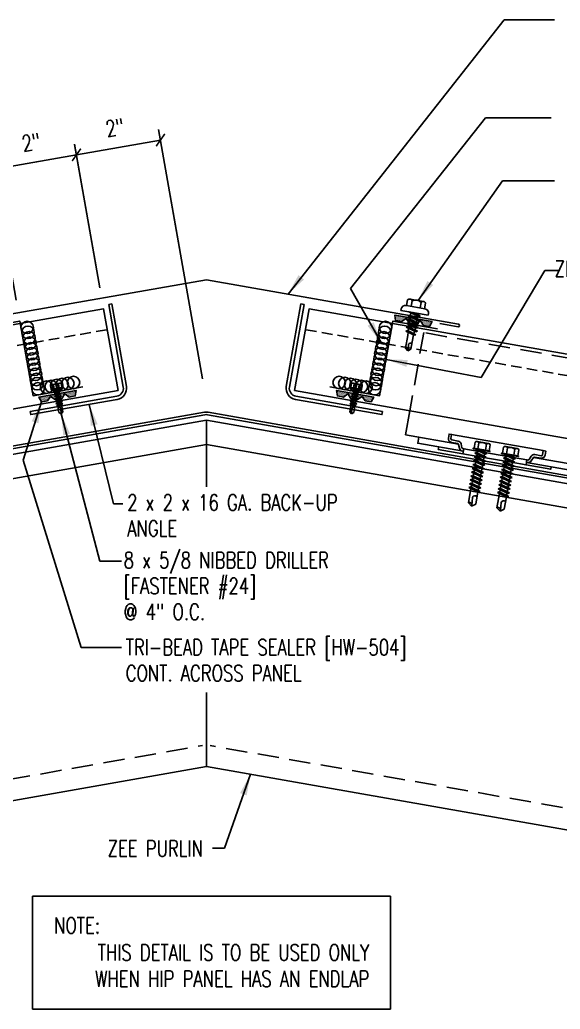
# Model space of a CAD drawing. Header units: inches. Extents: x 0 to 188, y 9 to 98.
# Drawn here: x 18.65 to 31.31, y 8.84 to 32.04 of the extents above; entities that cross this region are included whole.
import ezdxf
from ezdxf.enums import TextEntityAlignment as Align

# ---------------------------------------------------------------- set-up
doc = ezdxf.new("R2010")
doc.units = ezdxf.units.IN
doc.header["$MEASUREMENT"] = 0
doc.linetypes.add('HIDDEN', pattern=[0.375, 0.25, -0.125])
doc.linetypes.add('HIDDEN2', pattern=[0.1875, 0.125, -0.0625])
for name, color, linetype in [('clip', 5, 'Continuous'), ('CLO', 3, 'Continuous'), ('DIM', 2, 'Continuous'), ('FASTENER', 9, 'Continuous'), ('PANEL', 11, 'Continuous'), ('PURLIN', 1, 'Continuous'), ('SEALANT', 8, 'Continuous'), ('STLA', 12, 'Continuous'), ('TAPE', 8, 'Continuous'), ('TEXT', 2, 'Continuous'), ('TRIM', 6, 'Continuous')]:
    doc.layers.add(name, color=color, linetype=linetype)
doc.styles.add('TEXT', font='SIMPLEX', dxfattribs={"width": 0.75, "height": 6})
doc.styles.add('TEXT1', font='ROMANS.shx', dxfattribs={"width": 0.75, "height": 0.375})
doc.dimstyles.new('DETAIL', dxfattribs={"dimscale": 4, "dimtxt": 0.375, "dimasz": 0.0625, "dimexe": 0.0625, "dimexo": 0.125, "dimgap": 0.0625, "dimtad": 1, "dimdec": 4, "dimzin": 3, "dimdsep": 46, "dimlunit": 4, "dimtxsty": 'TEXT1', "dimblk": 'ARCHTICK', "dimcen": 0.0625, "dimclrd": 7, "dimclre": 7, "dimclrt": 2, "dimadec": 0, "dimazin": 0, "dimtfac": 0.59375, "dimtdec": 4, "dimtmove": 0, "dimatfit": 3, "dimfxl": 0, "dimfrac": 2, "dimtolj": 1, "dimtzin": 3, "dimarcsym": 0})
doc.dimstyles.new('DETAIL$7', dxfattribs={"dimscale": 4, "dimtxt": 6, "dimasz": 0.125, "dimexe": 0.0625, "dimexo": 0.125, "dimgap": 0.0625, "dimtad": 1, "dimdec": 5, "dimzin": 3, "dimdsep": 46, "dimlunit": 4, "dimtxsty": 'TEXT', "dimblk": 'ARCHTICK', "dimcen": 0.0625, "dimclrd": 7, "dimclre": 7, "dimclrt": 2, "dimadec": 0, "dimazin": 0, "dimtfac": 0.666667, "dimtdec": 5, "dimtmove": 0, "dimatfit": 3, "dimfxl": 0, "dimfrac": 2, "dimtolj": 1, "dimtzin": 3, "dimarcsym": 0})

# ---------------------------------------------------------------- blocks, each defined once
blk = doc.blocks.new('_ArchTick')
at = {"color": 0, "linetype": 'ByBlock', "const_width": 0.15}
blk.add_lwpolyline([(-0.5, -0.5), (0.5, 0.5)], dxfattribs=at)
blk = doc.blocks.new('*D13')
at = {"layer": 'DEFPOINTS', "color": 0}
for p in [(19.974, 28.878), (20.611, 25.264), (18.645, 24.979)]:
    blk.add_point(p, dxfattribs=at)
at = {"layer": 'DIM', "color": 7, "lineweight": -2}
for p, q in [((20.525, 25.756), (19.931, 29.124)), ((18.559, 25.471), (17.975, 28.78)), ((18.019, 28.533), (19.974, 28.878))]:
    blk.add_line(p, q, dxfattribs=at)
at = {"layer": 'DIM', "color": 7, "lineweight": -2, "xscale": 0.25, "yscale": 0.25, "zscale": 0.25}
for p, rotation in [((19.974, 28.878), 10), ((18.019, 28.533), 190)]:
    blk.add_blockref('_ArchTick', p, dxfattribs=dict(at, rotation=rotation))
at = {"layer": 'DIM', "color": 2, "insert": (18.913, 29.172), "char_height": 0.375, "attachment_point": 5, "rotation": 10, "style": 'TEXT1'}
blk.add_mtext('\\A1;2"', dxfattribs=at)
blk = doc.blocks.new('*X8')
at = {"color": 0}
for p, q in [((-0.434, 0.135), (-0.434, 0.135)), ((-0.434, 0.123), (-0.434, 0.123)), ((-0.422, 0.141), (-0.422, 0.141)), ((-0.422, 0.129), (-0.422, 0.129)), ((-0.422, 0.117), (-0.422, 0.117)), ((-0.422, 0.105), (-0.422, 0.105)), ((-0.422, 0.094), (-0.422, 0.094)), ((-0.422, 0.082), (-0.422, 0.082)), ((-0.41, 0.135), (-0.41, 0.135)), ((-0.41, 0.123), (-0.41, 0.123)), ((-0.41, 0.111), (-0.41, 0.111)), ((-0.41, 0.1), (-0.41, 0.1)), ((-0.41, 0.088), (-0.41, 0.088)), ((-0.41, 0.076), (-0.41, 0.076)), ((-0.41, 0.064), (-0.41, 0.064)), ((-0.41, 0.053), (-0.41, 0.053)), ((-0.41, 0.041), (-0.41, 0.041)), ((-0.398, 0.141), (-0.398, 0.141)), ((-0.398, 0.129), (-0.398, 0.129)), ((-0.398, 0.117), (-0.398, 0.117)), ((-0.398, 0.105), (-0.398, 0.105)), ((-0.398, 0.094), (-0.398, 0.094)), ((-0.398, 0.082), (-0.398, 0.082)), ((-0.398, 0.07), (-0.398, 0.07)), ((-0.398, 0.059), (-0.398, 0.059)), ((-0.398, 0.047), (-0.398, 0.047)), ((-0.398, 0.035), (-0.398, 0.035)), ((-0.398, 0.023), (-0.398, 0.023)), ((-0.387, 0.135), (-0.387, 0.135)), ((-0.387, 0.123), (-0.387, 0.123)), ((-0.387, 0.111), (-0.387, 0.111)), ((-0.387, 0.1), (-0.387, 0.1)), ((-0.387, 0.088), (-0.387, 0.088)), ((-0.387, 0.076), (-0.387, 0.076)), ((-0.387, 0.064), (-0.387, 0.064)), ((-0.387, 0.053), (-0.387, 0.053)), ((-0.387, 0.041), (-0.387, 0.041)), ((-0.387, 0.029), (-0.387, 0.029)), ((-0.375, 0.141), (-0.375, 0.141)), ((-0.375, 0.129), (-0.375, 0.129)), ((-0.375, 0.117), (-0.375, 0.117)), ((-0.375, 0.105), (-0.375, 0.105)), ((-0.375, 0.094), (-0.375, 0.094)), ((-0.375, 0.082), (-0.375, 0.082)), ((-0.375, 0.07), (-0.375, 0.07)), ((-0.375, 0.059), (-0.375, 0.059)), ((-0.375, 0.047), (-0.375, 0.047)), ((-0.375, 0.035), (-0.375, 0.035)), ((-0.375, 0.023), (-0.375, 0.023)), ((-0.363, 0.135), (-0.363, 0.135)), ((-0.363, 0.123), (-0.363, 0.123)), ((-0.363, 0.111), (-0.363, 0.111)), ((-0.363, 0.1), (-0.363, 0.1)), ((-0.363, 0.088), (-0.363, 0.088)), ((-0.363, 0.076), (-0.363, 0.076)), ((-0.363, 0.064), (-0.363, 0.064)), ((-0.363, 0.053), (-0.363, 0.053)), ((-0.363, 0.041), (-0.363, 0.041)), ((-0.363, 0.029), (-0.363, 0.029)), ((-0.352, 0.141), (-0.352, 0.141)), ((-0.352, 0.129), (-0.352, 0.129)), ((-0.352, 0.117), (-0.352, 0.117)), ((-0.352, 0.105), (-0.352, 0.105)), ((-0.352, 0.094), (-0.352, 0.094)), ((-0.352, 0.082), (-0.352, 0.082)), ((-0.352, 0.07), (-0.352, 0.07)), ((-0.352, 0.059), (-0.352, 0.059)), ((-0.352, 0.047), (-0.352, 0.047)), ((-0.352, 0.035), (-0.352, 0.035)), ((-0.352, 0.023), (-0.352, 0.023)), ((-0.34, 0.135), (-0.34, 0.135)), ((-0.34, 0.123), (-0.34, 0.123)), ((-0.34, 0.111), (-0.34, 0.111)), ((-0.34, 0.1), (-0.34, 0.1)), ((-0.34, 0.088), (-0.34, 0.088)), ((-0.34, 0.076), (-0.34, 0.076)), ((-0.34, 0.064), (-0.34, 0.064)), ((-0.34, 0.053), (-0.34, 0.053)), ((-0.34, 0.041), (-0.34, 0.041)), ((-0.34, 0.029), (-0.34, 0.029)), ((-0.328, 0.141), (-0.328, 0.141)), ((-0.328, 0.129), (-0.328, 0.129)), ((-0.328, 0.117), (-0.328, 0.117)), ((-0.328, 0.105), (-0.328, 0.105)), ((-0.328, 0.094), (-0.328, 0.094)), ((-0.328, 0.082), (-0.328, 0.082)), ((-0.328, 0.07), (-0.328, 0.07)), ((-0.328, 0.059), (-0.328, 0.059)), ((-0.328, 0.047), (-0.328, 0.047)), ((-0.328, 0.035), (-0.328, 0.035)), ((-0.328, 0.023), (-0.328, 0.023)), ((-0.316, 0.135), (-0.316, 0.135)), ((-0.316, 0.123), (-0.316, 0.123)), ((-0.316, 0.111), (-0.316, 0.111)), ((-0.316, 0.1), (-0.316, 0.1)), ((-0.316, 0.088), (-0.316, 0.088)), ((-0.316, 0.076), (-0.316, 0.076)), ((-0.316, 0.064), (-0.316, 0.064)), ((-0.316, 0.053), (-0.316, 0.053)), ((-0.316, 0.041), (-0.316, 0.041)), ((-0.316, 0.029), (-0.316, 0.029)), ((-0.305, 0.141), (-0.305, 0.141)), ((-0.305, 0.129), (-0.305, 0.129)), ((-0.305, 0.117), (-0.305, 0.117)), ((-0.305, 0.105), (-0.305, 0.105)), ((-0.305, 0.094), (-0.305, 0.094)), ((-0.305, 0.082), (-0.305, 0.082)), ((-0.305, 0.07), (-0.305, 0.07)), ((-0.305, 0.059), (-0.305, 0.059)), ((-0.305, 0.047), (-0.305, 0.047)), ((-0.305, 0.035), (-0.305, 0.035)), ((-0.305, 0.023), (-0.305, 0.023)), ((-0.293, 0.135), (-0.293, 0.135)), ((-0.293, 0.123), (-0.293, 0.123)), ((-0.293, 0.111), (-0.293, 0.111)), ((-0.293, 0.1), (-0.293, 0.1)), ((-0.293, 0.088), (-0.293, 0.088)), ((-0.293, 0.076), (-0.293, 0.076)), ((-0.293, 0.064), (-0.293, 0.064)), ((-0.293, 0.053), (-0.293, 0.053)), ((-0.293, 0.041), (-0.293, 0.041)), ((-0.293, 0.029), (-0.293, 0.029)), ((-0.281, 0.141), (-0.281, 0.141)), ((-0.281, 0.129), (-0.281, 0.129)), ((-0.281, 0.117), (-0.281, 0.117)), ((-0.281, 0.105), (-0.281, 0.105)), ((-0.281, 0.094), (-0.281, 0.094)), ((-0.281, 0.082), (-0.281, 0.082)), ((-0.281, 0.07), (-0.281, 0.07)), ((-0.281, 0.059), (-0.281, 0.059)), ((-0.281, 0.047), (-0.281, 0.047)), ((-0.281, 0.035), (-0.281, 0.035)), ((-0.281, 0.023), (-0.281, 0.023)), ((-0.27, 0.135), (-0.27, 0.135)), ((-0.27, 0.123), (-0.27, 0.123)), ((-0.27, 0.111), (-0.27, 0.111)), ((-0.27, 0.1), (-0.27, 0.1)), ((-0.27, 0.088), (-0.27, 0.088)), ((-0.27, 0.076), (-0.27, 0.076)), ((-0.27, 0.064), (-0.27, 0.064)), ((-0.27, 0.053), (-0.27, 0.053)), ((-0.27, 0.041), (-0.27, 0.041)), ((-0.27, 0.029), (-0.27, 0.029)), ((-0.258, 0.141), (-0.258, 0.141)), ((-0.258, 0.129), (-0.258, 0.129)), ((-0.258, 0.117), (-0.258, 0.117)), ((-0.258, 0.105), (-0.258, 0.105)), ((-0.258, 0.094), (-0.258, 0.094)), ((-0.258, 0.082), (-0.258, 0.082)), ((-0.258, 0.07), (-0.258, 0.07)), ((-0.258, 0.059), (-0.258, 0.059)), ((-0.258, 0.047), (-0.258, 0.047)), ((-0.258, 0.035), (-0.258, 0.035)), ((-0.258, 0.023), (-0.258, 0.023)), ((-0.246, 0.135), (-0.246, 0.135)), ((-0.246, 0.123), (-0.246, 0.123)), ((-0.246, 0.111), (-0.246, 0.111)), ((-0.246, 0.1), (-0.246, 0.1)), ((-0.246, 0.088), (-0.246, 0.088)), ((-0.246, 0.076), (-0.246, 0.076)), ((-0.246, 0.064), (-0.246, 0.064)), ((-0.246, 0.053), (-0.246, 0.053)), ((-0.246, 0.041), (-0.246, 0.041)), ((-0.234, 0.141), (-0.234, 0.141)), ((-0.234, 0.129), (-0.234, 0.129)), ((-0.234, 0.117), (-0.234, 0.117)), ((-0.234, 0.105), (-0.234, 0.105)), ((-0.234, 0.094), (-0.234, 0.094)), ((-0.234, 0.082), (-0.234, 0.082)), ((-0.234, 0.07), (-0.234, 0.07)), ((-0.234, 0.059), (-0.234, 0.059)), ((-0.234, 0.047), (-0.234, 0.047)), ((-0.223, 0.135), (-0.223, 0.135)), ((-0.223, 0.123), (-0.223, 0.123)), ((-0.223, 0.111), (-0.223, 0.111)), ((-0.223, 0.1), (-0.223, 0.1)), ((-0.223, 0.088), (-0.223, 0.088)), ((-0.223, 0.076), (-0.223, 0.076)), ((-0.223, 0.064), (-0.223, 0.064)), ((-0.211, 0.141), (-0.211, 0.141)), ((-0.211, 0.129), (-0.211, 0.129)), ((-0.211, 0.117), (-0.211, 0.117)), ((-0.211, 0.105), (-0.211, 0.105)), ((-0.211, 0.094), (-0.211, 0.094)), ((-0.211, 0.082), (-0.211, 0.082)), ((-0.211, 0.07), (-0.211, 0.07)), ((-0.199, 0.135), (-0.199, 0.135)), ((-0.199, 0.123), (-0.199, 0.123)), ((-0.199, 0.111), (-0.199, 0.111)), ((-0.199, 0.1), (-0.199, 0.1)), ((-0.199, 0.088), (-0.199, 0.088)), ((-0.188, 0.141), (-0.188, 0.141)), ((-0.188, 0.129), (-0.188, 0.129)), ((-0.188, 0.117), (-0.188, 0.117)), ((-0.188, 0.105), (-0.188, 0.105)), ((-0.188, 0.094), (-0.188, 0.094)), ((-0.176, 0.135), (-0.176, 0.135)), ((-0.176, 0.123), (-0.176, 0.123)), ((-0.176, 0.111), (-0.176, 0.111)), ((-0.164, 0.141), (-0.164, 0.141)), ((-0.164, 0.129), (-0.164, 0.129)), ((-0.164, 0.117), (-0.164, 0.117)), ((-0.164, 0.105), (-0.164, 0.105)), ((-0.152, 0.135), (-0.152, 0.135)), ((-0.152, 0.123), (-0.152, 0.123)), ((-0.152, 0.111), (-0.152, 0.111)), ((-0.152, 0.1), (-0.152, 0.1)), ((-0.141, 0.141), (-0.141, 0.141)), ((-0.141, 0.129), (-0.141, 0.129)), ((-0.141, 0.117), (-0.141, 0.117)), ((-0.141, 0.105), (-0.141, 0.105)), ((-0.141, 0.094), (-0.141, 0.094)), ((-0.141, 0.082), (-0.141, 0.082)), ((-0.129, 0.135), (-0.129, 0.135)), ((-0.129, 0.123), (-0.129, 0.123)), ((-0.129, 0.111), (-0.129, 0.111)), ((-0.129, 0.1), (-0.129, 0.1)), ((-0.129, 0.088), (-0.129, 0.088)), ((-0.129, 0.076), (-0.129, 0.076)), ((-0.117, 0.141), (-0.117, 0.141)), ((-0.117, 0.129), (-0.117, 0.129)), ((-0.117, 0.117), (-0.117, 0.117)), ((-0.117, 0.105), (-0.117, 0.105)), ((-0.117, 0.094), (-0.117, 0.094)), ((-0.117, 0.082), (-0.117, 0.082)), ((-0.117, 0.07), (-0.117, 0.07)), ((-0.117, 0.059), (-0.117, 0.059)), ((-0.105, 0.135), (-0.105, 0.135)), ((-0.105, 0.123), (-0.105, 0.123)), ((-0.105, 0.111), (-0.105, 0.111)), ((-0.105, 0.1), (-0.105, 0.1)), ((-0.105, 0.088), (-0.105, 0.088)), ((-0.105, 0.076), (-0.105, 0.076)), ((-0.105, 0.064), (-0.105, 0.064)), ((-0.105, 0.053), (-0.105, 0.053)), ((-0.094, 0.141), (-0.094, 0.141)), ((-0.094, 0.129), (-0.094, 0.129)), ((-0.094, 0.117), (-0.094, 0.117)), ((-0.094, 0.105), (-0.094, 0.105)), ((-0.094, 0.094), (-0.094, 0.094)), ((-0.094, 0.082), (-0.094, 0.082)), ((-0.094, 0.07), (-0.094, 0.07)), ((-0.094, 0.059), (-0.094, 0.059)), ((-0.094, 0.047), (-0.094, 0.047)), ((-0.094, 0.035), (-0.094, 0.035)), ((-0.082, 0.135), (-0.082, 0.135)), ((-0.082, 0.123), (-0.082, 0.123)), ((-0.082, 0.111), (-0.082, 0.111)), ((-0.082, 0.1), (-0.082, 0.1)), ((-0.082, 0.088), (-0.082, 0.088)), ((-0.082, 0.076), (-0.082, 0.076)), ((-0.082, 0.064), (-0.082, 0.064)), ((-0.082, 0.053), (-0.082, 0.053)), ((-0.082, 0.041), (-0.082, 0.041)), ((-0.082, 0.029), (-0.082, 0.029)), ((-0.07, 0.141), (-0.07, 0.141)), ((-0.07, 0.129), (-0.07, 0.129)), ((-0.07, 0.117), (-0.07, 0.117)), ((-0.07, 0.105), (-0.07, 0.105)), ((-0.07, 0.094), (-0.07, 0.094)), ((-0.07, 0.082), (-0.07, 0.082)), ((-0.07, 0.07), (-0.07, 0.07)), ((-0.07, 0.059), (-0.07, 0.059)), ((-0.07, 0.047), (-0.07, 0.047)), ((-0.07, 0.035), (-0.07, 0.035)), ((-0.07, 0.023), (-0.07, 0.023)), ((-0.059, 0.135), (-0.059, 0.135)), ((-0.059, 0.123), (-0.059, 0.123)), ((-0.059, 0.111), (-0.059, 0.111)), ((-0.059, 0.1), (-0.059, 0.1)), ((-0.059, 0.088), (-0.059, 0.088)), ((-0.059, 0.076), (-0.059, 0.076)), ((-0.059, 0.064), (-0.059, 0.064)), ((-0.059, 0.053), (-0.059, 0.053)), ((-0.059, 0.041), (-0.059, 0.041)), ((-0.059, 0.029), (-0.059, 0.029)), ((-0.047, 0.141), (-0.047, 0.141)), ((-0.047, 0.129), (-0.047, 0.129)), ((-0.047, 0.117), (-0.047, 0.117)), ((-0.047, 0.105), (-0.047, 0.105)), ((-0.047, 0.094), (-0.047, 0.094)), ((-0.047, 0.082), (-0.047, 0.082)), ((-0.047, 0.07), (-0.047, 0.07)), ((-0.047, 0.059), (-0.047, 0.059)), ((-0.047, 0.047), (-0.047, 0.047)), ((-0.047, 0.035), (-0.047, 0.035)), ((-0.047, 0.023), (-0.047, 0.023)), ((-0.035, 0.135), (-0.035, 0.135)), ((-0.035, 0.123), (-0.035, 0.123)), ((-0.035, 0.111), (-0.035, 0.111)), ((-0.035, 0.1), (-0.035, 0.1)), ((-0.035, 0.088), (-0.035, 0.088)), ((-0.035, 0.076), (-0.035, 0.076)), ((-0.035, 0.064), (-0.035, 0.064)), ((-0.035, 0.053), (-0.035, 0.053)), ((-0.035, 0.041), (-0.035, 0.041)), ((-0.035, 0.029), (-0.035, 0.029)), ((-0.023, 0.141), (-0.023, 0.141)), ((-0.023, 0.129), (-0.023, 0.129)), ((-0.023, 0.117), (-0.023, 0.117)), ((-0.023, 0.105), (-0.023, 0.105)), ((-0.023, 0.094), (-0.023, 0.094)), ((-0.023, 0.082), (-0.023, 0.082)), ((-0.023, 0.07), (-0.023, 0.07)), ((-0.023, 0.059), (-0.023, 0.059)), ((-0.023, 0.047), (-0.023, 0.047)), ((-0.023, 0.035), (-0.023, 0.035)), ((-0.023, 0.023), (-0.023, 0.023)), ((-0.012, 0.135), (-0.012, 0.135)), ((-0.012, 0.123), (-0.012, 0.123)), ((-0.012, 0.111), (-0.012, 0.111)), ((-0.012, 0.1), (-0.012, 0.1)), ((-0.012, 0.088), (-0.012, 0.088)), ((-0.012, 0.076), (-0.012, 0.076)), ((-0.012, 0.064), (-0.012, 0.064)), ((-0.012, 0.053), (-0.012, 0.053)), ((-0.012, 0.041), (-0.012, 0.041)), ((-0.012, 0.029), (-0.012, 0.029)), ((0, 0.141), (0, 0.141)), ((0, 0.129), (0, 0.129)), ((0, 0.117), (0, 0.117)), ((0, 0.105), (0, 0.105)), ((0, 0.094), (0, 0.094)), ((0, 0.082), (0, 0.082)), ((0, 0.07), (0, 0.07)), ((0, 0.059), (0, 0.059)), ((0, 0.047), (0, 0.047)), ((0, 0.035), (0, 0.035)), ((0, 0.023), (0, 0.023)), ((0.012, 0.135), (0.012, 0.135)), ((0.012, 0.123), (0.012, 0.123)), ((0.012, 0.111), (0.012, 0.111)), ((0.012, 0.1), (0.012, 0.1)), ((0.012, 0.088), (0.012, 0.088)), ((0.012, 0.076), (0.012, 0.076)), ((0.012, 0.064), (0.012, 0.064)), ((0.012, 0.053), (0.012, 0.053)), ((0.012, 0.041), (0.012, 0.041)), ((0.012, 0.029), (0.012, 0.029)), ((0.023, 0.141), (0.023, 0.141)), ((0.023, 0.129), (0.023, 0.129)), ((0.023, 0.117), (0.023, 0.117)), ((0.023, 0.105), (0.023, 0.105)), ((0.023, 0.094), (0.023, 0.094)), ((0.023, 0.082), (0.023, 0.082)), ((0.023, 0.07), (0.023, 0.07)), ((0.023, 0.059), (0.023, 0.059)), ((0.023, 0.047), (0.023, 0.047)), ((0.023, 0.035), (0.023, 0.035)), ((0.023, 0.023), (0.023, 0.023)), ((0.035, 0.135), (0.035, 0.135)), ((0.035, 0.123), (0.035, 0.123)), ((0.035, 0.111), (0.035, 0.111)), ((0.035, 0.1), (0.035, 0.1)), ((0.035, 0.088), (0.035, 0.088)), ((0.035, 0.076), (0.035, 0.076)), ((0.035, 0.064), (0.035, 0.064)), ((0.035, 0.053), (0.035, 0.053)), ((0.035, 0.041), (0.035, 0.041)), ((0.035, 0.029), (0.035, 0.029)), ((0.047, 0.141), (0.047, 0.141)), ((0.047, 0.129), (0.047, 0.129)), ((0.047, 0.117), (0.047, 0.117)), ((0.047, 0.105), (0.047, 0.105)), ((0.047, 0.094), (0.047, 0.094)), ((0.047, 0.082), (0.047, 0.082)), ((0.047, 0.07), (0.047, 0.07)), ((0.047, 0.059), (0.047, 0.059)), ((0.047, 0.047), (0.047, 0.047)), ((0.047, 0.035), (0.047, 0.035)), ((0.047, 0.023), (0.047, 0.023)), ((0.059, 0.135), (0.059, 0.135)), ((0.059, 0.123), (0.059, 0.123)), ((0.059, 0.111), (0.059, 0.111)), ((0.059, 0.1), (0.059, 0.1)), ((0.059, 0.088), (0.059, 0.088)), ((0.059, 0.076), (0.059, 0.076)), ((0.059, 0.064), (0.059, 0.064)), ((0.059, 0.053), (0.059, 0.053)), ((0.059, 0.041), (0.059, 0.041)), ((0.059, 0.029), (0.059, 0.029)), ((0.07, 0.141), (0.07, 0.141)), ((0.07, 0.129), (0.07, 0.129)), ((0.07, 0.117), (0.07, 0.117)), ((0.07, 0.105), (0.07, 0.105)), ((0.07, 0.094), (0.07, 0.094)), ((0.07, 0.082), (0.07, 0.082)), ((0.07, 0.07), (0.07, 0.07)), ((0.07, 0.059), (0.07, 0.059)), ((0.07, 0.047), (0.07, 0.047)), ((0.07, 0.035), (0.07, 0.035)), ((0.07, 0.023), (0.07, 0.023)), ((0.082, 0.135), (0.082, 0.135)), ((0.082, 0.123), (0.082, 0.123)), ((0.082, 0.111), (0.082, 0.111)), ((0.082, 0.1), (0.082, 0.1)), ((0.082, 0.088), (0.082, 0.088)), ((0.082, 0.076), (0.082, 0.076)), ((0.082, 0.064), (0.082, 0.064)), ((0.082, 0.053), (0.082, 0.053)), ((0.082, 0.041), (0.082, 0.041)), ((0.082, 0.029), (0.082, 0.029)), ((0.094, 0.141), (0.094, 0.141)), ((0.094, 0.129), (0.094, 0.129)), ((0.094, 0.117), (0.094, 0.117)), ((0.094, 0.105), (0.094, 0.105)), ((0.094, 0.094), (0.094, 0.094)), ((0.094, 0.082), (0.094, 0.082)), ((0.094, 0.07), (0.094, 0.07)), ((0.094, 0.059), (0.094, 0.059)), ((0.094, 0.047), (0.094, 0.047)), ((0.094, 0.035), (0.094, 0.035)), ((0.105, 0.135), (0.105, 0.135)), ((0.105, 0.123), (0.105, 0.123)), ((0.105, 0.111), (0.105, 0.111)), ((0.105, 0.1), (0.105, 0.1)), ((0.105, 0.088), (0.105, 0.088)), ((0.105, 0.076), (0.105, 0.076)), ((0.105, 0.064), (0.105, 0.064)), ((0.105, 0.053), (0.105, 0.053)), ((0.117, 0.141), (0.117, 0.141)), ((0.117, 0.129), (0.117, 0.129)), ((0.117, 0.117), (0.117, 0.117)), ((0.117, 0.105), (0.117, 0.105)), ((0.117, 0.094), (0.117, 0.094)), ((0.117, 0.082), (0.117, 0.082)), ((0.117, 0.07), (0.117, 0.07)), ((0.117, 0.059), (0.117, 0.059)), ((0.129, 0.135), (0.129, 0.135)), ((0.129, 0.123), (0.129, 0.123)), ((0.129, 0.111), (0.129, 0.111)), ((0.129, 0.1), (0.129, 0.1)), ((0.129, 0.088), (0.129, 0.088)), ((0.129, 0.076), (0.129, 0.076)), ((0.141, 0.141), (0.141, 0.141)), ((0.141, 0.129), (0.141, 0.129)), ((0.141, 0.117), (0.141, 0.117)), ((0.141, 0.105), (0.141, 0.105)), ((0.141, 0.094), (0.141, 0.094)), ((0.141, 0.082), (0.141, 0.082)), ((0.152, 0.135), (0.152, 0.135)), ((0.152, 0.123), (0.152, 0.123)), ((0.152, 0.111), (0.152, 0.111)), ((0.152, 0.1), (0.152, 0.1)), ((0.164, 0.141), (0.164, 0.141)), ((0.164, 0.129), (0.164, 0.129)), ((0.164, 0.117), (0.164, 0.117)), ((0.164, 0.105), (0.164, 0.105)), ((0.176, 0.135), (0.176, 0.135)), ((0.176, 0.123), (0.176, 0.123)), ((0.176, 0.111), (0.176, 0.111)), ((0.188, 0.141), (0.188, 0.141)), ((0.188, 0.129), (0.188, 0.129)), ((0.188, 0.117), (0.188, 0.117)), ((0.188, 0.105), (0.188, 0.105)), ((0.188, 0.094), (0.188, 0.094)), ((0.199, 0.135), (0.199, 0.135)), ((0.199, 0.123), (0.199, 0.123)), ((0.199, 0.111), (0.199, 0.111)), ((0.199, 0.1), (0.199, 0.1)), ((0.199, 0.088), (0.199, 0.088)), ((0.211, 0.141), (0.211, 0.141)), ((0.211, 0.129), (0.211, 0.129)), ((0.211, 0.117), (0.211, 0.117)), ((0.211, 0.105), (0.211, 0.105)), ((0.211, 0.094), (0.211, 0.094)), ((0.211, 0.082), (0.211, 0.082)), ((0.211, 0.07), (0.211, 0.07)), ((0.223, 0.135), (0.223, 0.135)), ((0.223, 0.123), (0.223, 0.123)), ((0.223, 0.111), (0.223, 0.111)), ((0.223, 0.1), (0.223, 0.1)), ((0.223, 0.088), (0.223, 0.088)), ((0.223, 0.076), (0.223, 0.076)), ((0.223, 0.064), (0.223, 0.064)), ((0.234, 0.141), (0.234, 0.141)), ((0.234, 0.129), (0.234, 0.129)), ((0.234, 0.117), (0.234, 0.117)), ((0.234, 0.105), (0.234, 0.105)), ((0.234, 0.094), (0.234, 0.094)), ((0.234, 0.082), (0.234, 0.082)), ((0.234, 0.07), (0.234, 0.07)), ((0.234, 0.059), (0.234, 0.059)), ((0.234, 0.047), (0.234, 0.047)), ((0.246, 0.135), (0.246, 0.135)), ((0.246, 0.123), (0.246, 0.123)), ((0.246, 0.111), (0.246, 0.111)), ((0.246, 0.1), (0.246, 0.1)), ((0.246, 0.088), (0.246, 0.088)), ((0.246, 0.076), (0.246, 0.076)), ((0.246, 0.064), (0.246, 0.064)), ((0.246, 0.053), (0.246, 0.053)), ((0.246, 0.041), (0.246, 0.041)), ((0.258, 0.141), (0.258, 0.141)), ((0.258, 0.129), (0.258, 0.129)), ((0.258, 0.117), (0.258, 0.117)), ((0.258, 0.105), (0.258, 0.105)), ((0.258, 0.094), (0.258, 0.094)), ((0.258, 0.082), (0.258, 0.082)), ((0.258, 0.07), (0.258, 0.07)), ((0.258, 0.059), (0.258, 0.059)), ((0.258, 0.047), (0.258, 0.047)), ((0.258, 0.035), (0.258, 0.035)), ((0.258, 0.023), (0.258, 0.023)), ((0.27, 0.135), (0.27, 0.135)), ((0.27, 0.123), (0.27, 0.123)), ((0.27, 0.111), (0.27, 0.111)), ((0.27, 0.1), (0.27, 0.1)), ((0.27, 0.088), (0.27, 0.088)), ((0.27, 0.076), (0.27, 0.076)), ((0.27, 0.064), (0.27, 0.064)), ((0.27, 0.053), (0.27, 0.053)), ((0.27, 0.041), (0.27, 0.041)), ((0.27, 0.029), (0.27, 0.029)), ((0.281, 0.141), (0.281, 0.141)), ((0.281, 0.129), (0.281, 0.129)), ((0.281, 0.117), (0.281, 0.117)), ((0.281, 0.105), (0.281, 0.105)), ((0.281, 0.094), (0.281, 0.094)), ((0.281, 0.082), (0.281, 0.082)), ((0.281, 0.07), (0.281, 0.07)), ((0.281, 0.059), (0.281, 0.059)), ((0.281, 0.047), (0.281, 0.047)), ((0.281, 0.035), (0.281, 0.035)), ((0.281, 0.023), (0.281, 0.023)), ((0.293, 0.135), (0.293, 0.135)), ((0.293, 0.123), (0.293, 0.123)), ((0.293, 0.111), (0.293, 0.111)), ((0.293, 0.1), (0.293, 0.1)), ((0.293, 0.088), (0.293, 0.088)), ((0.293, 0.076), (0.293, 0.076)), ((0.293, 0.064), (0.293, 0.064)), ((0.293, 0.053), (0.293, 0.053)), ((0.293, 0.041), (0.293, 0.041)), ((0.293, 0.029), (0.293, 0.029)), ((0.305, 0.141), (0.305, 0.141)), ((0.305, 0.129), (0.305, 0.129)), ((0.305, 0.117), (0.305, 0.117)), ((0.305, 0.105), (0.305, 0.105)), ((0.305, 0.094), (0.305, 0.094)), ((0.305, 0.082), (0.305, 0.082)), ((0.305, 0.07), (0.305, 0.07)), ((0.305, 0.059), (0.305, 0.059)), ((0.305, 0.047), (0.305, 0.047)), ((0.305, 0.035), (0.305, 0.035)), ((0.305, 0.023), (0.305, 0.023)), ((0.316, 0.135), (0.316, 0.135)), ((0.316, 0.123), (0.316, 0.123)), ((0.316, 0.111), (0.316, 0.111)), ((0.316, 0.1), (0.316, 0.1)), ((0.316, 0.088), (0.316, 0.088)), ((0.316, 0.076), (0.316, 0.076)), ((0.316, 0.064), (0.316, 0.064)), ((0.316, 0.053), (0.316, 0.053)), ((0.316, 0.041), (0.316, 0.041)), ((0.316, 0.029), (0.316, 0.029)), ((0.328, 0.141), (0.328, 0.141)), ((0.328, 0.129), (0.328, 0.129)), ((0.328, 0.117), (0.328, 0.117)), ((0.328, 0.105), (0.328, 0.105)), ((0.328, 0.094), (0.328, 0.094)), ((0.328, 0.082), (0.328, 0.082)), ((0.328, 0.07), (0.328, 0.07)), ((0.328, 0.059), (0.328, 0.059)), ((0.328, 0.047), (0.328, 0.047)), ((0.328, 0.035), (0.328, 0.035)), ((0.328, 0.023), (0.328, 0.023)), ((0.34, 0.135), (0.34, 0.135)), ((0.34, 0.123), (0.34, 0.123)), ((0.34, 0.111), (0.34, 0.111)), ((0.34, 0.1), (0.34, 0.1)), ((0.34, 0.088), (0.34, 0.088)), ((0.34, 0.076), (0.34, 0.076)), ((0.34, 0.064), (0.34, 0.064)), ((0.34, 0.053), (0.34, 0.053)), ((0.34, 0.041), (0.34, 0.041)), ((0.34, 0.029), (0.34, 0.029)), ((0.352, 0.141), (0.352, 0.141)), ((0.352, 0.129), (0.352, 0.129)), ((0.352, 0.117), (0.352, 0.117)), ((0.352, 0.105), (0.352, 0.105)), ((0.352, 0.094), (0.352, 0.094)), ((0.352, 0.082), (0.352, 0.082)), ((0.352, 0.07), (0.352, 0.07)), ((0.352, 0.059), (0.352, 0.059)), ((0.352, 0.047), (0.352, 0.047)), ((0.352, 0.035), (0.352, 0.035)), ((0.352, 0.023), (0.352, 0.023)), ((0.363, 0.135), (0.363, 0.135)), ((0.363, 0.123), (0.363, 0.123)), ((0.363, 0.111), (0.363, 0.111)), ((0.363, 0.1), (0.363, 0.1)), ((0.363, 0.088), (0.363, 0.088)), ((0.363, 0.076), (0.363, 0.076)), ((0.363, 0.064), (0.363, 0.064)), ((0.363, 0.053), (0.363, 0.053)), ((0.363, 0.041), (0.363, 0.041)), ((0.363, 0.029), (0.363, 0.029)), ((0.375, 0.141), (0.375, 0.141)), ((0.375, 0.129), (0.375, 0.129)), ((0.375, 0.117), (0.375, 0.117)), ((0.375, 0.105), (0.375, 0.105)), ((0.375, 0.094), (0.375, 0.094)), ((0.375, 0.082), (0.375, 0.082)), ((0.375, 0.07), (0.375, 0.07)), ((0.375, 0.059), (0.375, 0.059)), ((0.375, 0.047), (0.375, 0.047)), ((0.375, 0.035), (0.375, 0.035)), ((0.375, 0.023), (0.375, 0.023)), ((0.387, 0.135), (0.387, 0.135)), ((0.387, 0.123), (0.387, 0.123)), ((0.387, 0.111), (0.387, 0.111)), ((0.387, 0.1), (0.387, 0.1)), ((0.387, 0.088), (0.387, 0.088)), ((0.387, 0.076), (0.387, 0.076)), ((0.387, 0.064), (0.387, 0.064)), ((0.387, 0.053), (0.387, 0.053)), ((0.387, 0.041), (0.387, 0.041)), ((0.387, 0.029), (0.387, 0.029)), ((0.398, 0.141), (0.398, 0.141)), ((0.398, 0.129), (0.398, 0.129)), ((0.398, 0.117), (0.398, 0.117)), ((0.398, 0.105), (0.398, 0.105)), ((0.398, 0.094), (0.398, 0.094)), ((0.398, 0.082), (0.398, 0.082)), ((0.398, 0.07), (0.398, 0.07)), ((0.398, 0.059), (0.398, 0.059)), ((0.398, 0.047), (0.398, 0.047)), ((0.398, 0.035), (0.398, 0.035)), ((0.398, 0.023), (0.398, 0.023)), ((0.41, 0.135), (0.41, 0.135)), ((0.41, 0.123), (0.41, 0.123)), ((0.41, 0.111), (0.41, 0.111)), ((0.41, 0.1), (0.41, 0.1)), ((0.41, 0.088), (0.41, 0.088)), ((0.41, 0.076), (0.41, 0.076)), ((0.41, 0.064), (0.41, 0.064)), ((0.41, 0.053), (0.41, 0.053)), ((0.41, 0.041), (0.41, 0.041)), ((0.422, 0.141), (0.422, 0.141)), ((0.422, 0.129), (0.422, 0.129)), ((0.422, 0.117), (0.422, 0.117)), ((0.422, 0.105), (0.422, 0.105)), ((0.422, 0.094), (0.422, 0.094)), ((0.422, 0.082), (0.422, 0.082)), ((0.434, 0.135), (0.434, 0.135)), ((0.434, 0.123), (0.434, 0.123))]:
    blk.add_line(p, q, dxfattribs=at)
blk = doc.blocks.new('MB_DBTAP')
at = {"layer": 'TAPE', "color": 9}
blk.add_lwpolyline([(-0.403, 0.018), (-0.442, 0.141), (0.442, 0.141), (0.403, 0.018), (0.26, 0.018), (0.17, 0.109), (0.079, 0.018), (0, 0.018), (-0.079, 0.018), (-0.17, 0.109), (-0.26, 0.018)], close=True, dxfattribs=at)
at = {"layer": 'TAPE', "color": 251}
blk.add_blockref('*X8', (0, 0), dxfattribs=at)
blk = doc.blocks.new('sd2')
at = {"layer": 'FASTENER'}
for p, q in [((-0.129, 0.049), (0.129, 0.049)), ((-0.129, 0.037), (0.129, 0.037)), ((-0.121, 0.142), (-0.121, 0.049)), ((-0.121, 0.049), (0.121, 0.049)), ((-0.09, 0.159), (0.09, 0.159)), ((-0.081, 0.002), (0.031, 0.037)), ((-0.057, -0.012), (-0.081, 0.002)), ((-0.06, 0.142), (-0.06, 0.049)), ((-0.057, -0.012), (0.081, 0.034)), ((-0.046, 0.037), (0.046, 0.037)), ((-0.046, 0.037), (-0.046, 0.012)), ((0.046, 0.037), (0.077, 0.037)), ((0.046, 0.024), (0.046, -0.016)), ((0.06, 0.142), (0.06, 0.049)), ((0.081, 0.034), (0.077, 0.037)), ((0.121, 0.142), (0.121, 0.049)), ((-0.081, -0.059), (0.057, -0.013)), ((-0.057, -0.072), (-0.081, -0.059)), ((-0.081, -0.12), (0.057, -0.073)), ((-0.057, -0.133), (-0.081, -0.12)), ((-0.081, -0.18), (0.057, -0.134)), ((-0.057, -0.194), (-0.081, -0.18)), ((-0.081, -0.241), (0.057, -0.195)), ((-0.057, -0.072), (0.081, -0.026)), ((-0.057, -0.133), (0.081, -0.087)), ((-0.057, -0.194), (0.081, -0.147)), ((-0.057, -0.254), (0.081, -0.208)), ((-0.046, -0.008), (-0.046, -0.049)), ((-0.046, -0.069), (-0.046, -0.109)), ((-0.046, -0.13), (-0.046, -0.17)), ((-0.046, -0.19), (-0.046, -0.231)), ((0.046, -0.036), (0.046, -0.077)), ((0.046, -0.097), (0.046, -0.137)), ((0.046, -0.157), (0.046, -0.198)), ((0.046, -0.218), (0.046, -0.258)), ((0.081, -0.026), (0.057, -0.013)), ((0.081, -0.087), (0.057, -0.073)), ((0.081, -0.147), (0.057, -0.134)), ((0.081, -0.208), (0.057, -0.195)), ((-0.057, -0.254), (-0.081, -0.241)), ((-0.081, -0.301), (0.057, -0.255)), ((-0.057, -0.315), (-0.081, -0.301)), ((-0.081, -0.362), (0.057, -0.316)), ((-0.057, -0.375), (-0.081, -0.362)), ((-0.057, -0.315), (0.081, -0.269)), ((-0.057, -0.375), (0.081, -0.329)), ((-0.046, -0.251), (-0.046, -0.291)), ((-0.046, -0.311), (-0.046, -0.352)), ((-0.046, -0.372), (-0.046, -0.518)), ((0.001, -0.527), (0.01, -0.424)), ((0.046, -0.279), (0.046, -0.319)), ((0.046, -0.339), (0.046, -0.518)), ((0.081, -0.269), (0.057, -0.255)), ((0.081, -0.329), (0.057, -0.316)), ((0, -0.559), (-0.046, -0.518)), ((0, -0.559), (0.046, -0.518))]:
    blk.add_line(p, q, dxfattribs=at)
for centre, radius, start, end in [((-0.129, 0.043), 0.00596, 90, 270), ((-0.09, 0.124), 0.0351, 29.8754, 150.1246), ((0, 0.05), 0.109, 56.9974, 123.0026), ((0.09, 0.124), 0.0351, 29.8754, 150.1246), ((0.129, 0.043), 0.00596, 270, 90), ((-0.023, -0.423), 0.0323, 358.9683, 135.8668), ((0.028, -0.543), 0.0314, 54.099, 208.7466)]:
    blk.add_arc(centre, radius, start, end, dxfattribs=at)
blk = doc.blocks.new('FD-F24')
at = {"layer": 'TEXT', "style": 'TEXT1', "width": 0.75}
for s, p in [('8 x 5/8 NIBBED DRILLER', (0.0047, -0.0408)), ('[FASTENER #24]', (0.0047, -0.1926))]:
    blk.add_text(s, height=0.09375, dxfattribs=at).set_placement(p)
blk.add_attdef('(QUANTITY)', (0.0047, -0.3444), '', height=0.0938, dxfattribs=at)
blk = doc.blocks.new('A$C04AA0F9A')
at = {"layer": 'STLA'}
for p, q in [((-6.138, 4.006), (4.449, 5.873)), ((4.459, 5.814), (-6.066, 3.958)), ((15.049, 3.958), (4.524, 5.814)), ((4.534, 5.873), (15.121, 4.006)), ((-5.964, 3.022), (-6.138, 4.006)), ((-5.903, 3.032), (-6.066, 3.958)), ((14.886, 3.032), (15.049, 3.958)), ((14.947, 3.022), (15.121, 4.006)), ((-5.964, 3.022), (-5.903, 3.032)), ((14.947, 3.022), (14.886, 3.032))]:
    blk.add_line(p, q, dxfattribs=at)
for radius in [0.247, 0.187]:
    blk.add_arc((4.491, 5.63), radius, 80, 100, dxfattribs=at)
blk = doc.blocks.new('*D19')
at = {"color": 7, "lineweight": -2}
for p, q in [((22.407, 26.596), (21.899, 29.471)), ((20.438, 26.249), (19.93, 29.123)), ((19.974, 28.877), (21.943, 29.224))]:
    blk.add_line(p, q, dxfattribs=at)
at = {"layer": 'DEFPOINTS', "color": 0}
for p in [(21.943, 29.224), (22.494, 26.104), (20.525, 25.756)]:
    blk.add_point(p, dxfattribs=at)
at = {"color": 7, "lineweight": -2, "xscale": 0.25, "yscale": 0.25, "zscale": 0.25}
for p, rotation in [((21.943, 29.224), 10.01246525867926), ((19.974, 28.877), 190.0124652586793)]:
    blk.add_blockref('_ArchTick', p, dxfattribs=dict(at, rotation=rotation))
at = {"color": 2, "insert": (20.876, 29.517), "char_height": 0.375, "attachment_point": 5, "rotation": 10.0125, "style": 'TEXT1'}
blk.add_mtext('\\A1;2"', dxfattribs=at)
blk = doc.blocks.new('A$C612A22A5')
at = {"layer": 'clip'}
for points in [[(-1.376, 0.083), (-1.376, 0.023), (-0.789, 0.023), (-0.789, 0.143), (-0.814, 0.143, -0.303371), (-0.838, 0.159), (-0.873, 0.244, 0.30332), (-0.953, 0.297), (-1.103, 0.297, -0.41421), (-1.129, 0.323), (-1.129, 0.423), (-1.189, 0.423), (-1.189, 0.323, 0.414221), (-1.103, 0.237), (-0.953, 0.237, -0.303367), (-0.929, 0.221), (-0.894, 0.136, 0.30332), (-0.814, 0.083), (-0.789, 0.083), (-1.876, 0.083), (-1.876, 0.227)], [(1.299, 0.083), (1.299, 0.023), (0.711, 0.023), (0.711, 0.143), (0.736, 0.143, 0.303371), (0.76, 0.159), (0.795, 0.244, -0.30332), (0.875, 0.297), (1.025, 0.297, 0.41421), (1.051, 0.323), (1.051, 0.423), (1.111, 0.423), (1.111, 0.323, -0.414221), (1.025, 0.237), (0.875, 0.237, 0.303367), (0.851, 0.221), (0.816, 0.136, -0.30332), (0.736, 0.083), (0.711, 0.083), (1.799, 0.083), (1.799, 0.227)]]:
    blk.add_lwpolyline(points, format="xyb", dxfattribs=at)
for points in [[(1.051, 0.423), (-1.129, 0.423)], [(0.711, 0.143), (-0.789, 0.143)], [(-0.439, 0.023), (-0.789, 0.023)], [(0.361, 0.023), (-0.439, 0.023)], [(0.711, 0.023), (0.361, 0.023)]]:
    blk.add_lwpolyline(points, dxfattribs=at)
blk = doc.blocks.new('fz5')
at = {"layer": 'FASTENER'}
for p, q in [((-0.217, 0.305), (-0.217, 0.171)), ((-0.163, 0.337), (0.159, 0.337)), ((-0.108, 0.305), (-0.108, 0.171)), ((0.105, 0.305), (0.105, 0.171)), ((0.214, 0.305), (0.214, 0.171)), ((-0.326, 0.071), (-0.326, 0.037)), ((-0.326, 0.037), (0.322, 0.037)), ((-0.226, 0.171), (0.214, 0.171)), ((-0.141, -0.014), (0.037, 0.037)), ((-0.105, -0.034), (0.137, 0.035)), ((-0.088, 0.037), (-0.088, 0.001)), ((-0.088, 0.037), (0.085, 0.037)), ((0.085, 0.037), (0.134, 0.037)), ((0.085, 0.02), (0.085, -0.041)), ((0.137, 0.035), (0.134, 0.037)), ((0.322, 0.071), (0.322, 0.037)), ((-0.105, -0.034), (-0.141, -0.014)), ((-0.141, -0.105), (0.102, -0.036)), ((-0.105, -0.125), (-0.141, -0.105)), ((-0.141, -0.196), (0.102, -0.127)), ((-0.105, -0.216), (-0.141, -0.196)), ((-0.141, -0.287), (0.102, -0.217)), ((-0.105, -0.125), (0.137, -0.056)), ((-0.105, -0.216), (0.137, -0.147)), ((-0.088, -0.029), (-0.088, -0.09)), ((-0.088, -0.12), (-0.088, -0.181)), ((-0.084, -0.27), (-0.088, -0.211)), ((0.084, -0.223), (0.085, -0.211)), ((0.085, -0.071), (0.085, -0.131)), ((0.085, -0.162), (0.085, -0.211)), ((0.137, -0.056), (0.102, -0.036)), ((0.137, -0.147), (0.102, -0.127)), ((0.137, -0.238), (0.102, -0.217)), ((-0.105, -0.307), (-0.141, -0.287)), ((-0.141, -0.378), (0.102, -0.308)), ((-0.105, -0.398), (-0.141, -0.378)), ((-0.122, -0.463), (0.089, -0.403)), ((-0.086, -0.483), (-0.122, -0.463)), ((-0.105, -0.307), (0.137, -0.238)), ((-0.105, -0.398), (0.137, -0.328)), ((-0.086, -0.483), (0.124, -0.423)), ((-0.078, -0.36), (-0.082, -0.3)), ((-0.071, -0.449), (-0.075, -0.389)), ((0.063, -0.515), (0.068, -0.439)), ((0.071, -0.408), (0.075, -0.346)), ((0.077, -0.315), (0.082, -0.253)), ((0.124, -0.423), (0.089, -0.403)), ((0.137, -0.328), (0.102, -0.308)), ((-0.066, -0.516), (-0.069, -0.478)), ((-0.066, -0.516), (-0.066, -0.82)), ((0.063, -0.516), (0.063, -0.82)), ((-0.002, -0.866), (-0.066, -0.82)), ((-0.003, -0.854), (0.009, -0.714)), ((-0.002, -0.866), (0.063, -0.82))]:
    blk.add_line(p, q, dxfattribs=at)
for centre, radius, start, end in [((-0.163, 0.274), 0.0628, 29.8754, 150.1246), ((-0.002, 0.141), 0.196, 56.9974, 123.0026), ((0.159, 0.274), 0.0628, 29.8754, 150.1246), ((-0.226, 0.071), 0.1, 90, 180), ((0.222, 0.071), 0.1, 0, 90), ((-0.036, -0.723), 0.0461, 11.1445, 130.906), ((0.073, -0.516), 0.01, 175.9484, 180), ((0.039, -0.855), 0.0422, 55.4585, 194.8454)]:
    blk.add_arc(centre, radius, start, end, dxfattribs=at)
blk = doc.blocks.new('sd21')
at = {"layer": 'FASTENER'}
for p, q in [((-0.193, 0.055), (0.193, 0.055)), ((-0.193, 0.037), (0.193, 0.037)), ((-0.181, 0.194), (-0.181, 0.055)), ((-0.181, 0.055), (0.181, 0.055)), ((-0.139, -0.016), (0.046, 0.037)), ((-0.135, 0.22), (0.135, 0.22)), ((-0.104, -0.036), (0.139, 0.033)), ((-0.089, 0.194), (-0.089, 0.055)), ((-0.086, 0.037), (0.086, 0.037)), ((-0.086, 0.037), (-0.086, -0.001)), ((0.086, 0.037), (0.133, 0.037)), ((0.086, 0.018), (0.086, -0.042)), ((0.089, 0.194), (0.089, 0.055)), ((0.139, 0.033), (0.133, 0.037)), ((0.181, 0.194), (0.181, 0.055)), ((-0.104, -0.036), (-0.139, -0.016)), ((-0.139, -0.107), (0.104, -0.038)), ((-0.104, -0.127), (-0.139, -0.107)), ((-0.139, -0.198), (0.104, -0.128)), ((-0.104, -0.218), (-0.139, -0.198)), ((-0.139, -0.289), (0.104, -0.219)), ((-0.104, -0.127), (0.139, -0.058)), ((-0.104, -0.218), (0.139, -0.149)), ((-0.086, -0.031), (-0.086, -0.092)), ((-0.086, -0.122), (-0.086, -0.183)), ((-0.086, -0.213), (-0.086, -0.274)), ((0.086, -0.073), (0.086, -0.133)), ((0.086, -0.164), (0.086, -0.224)), ((0.139, -0.058), (0.104, -0.038)), ((0.139, -0.149), (0.104, -0.128)), ((0.139, -0.239), (0.104, -0.219)), ((-0.104, -0.309), (-0.139, -0.289)), ((-0.139, -0.38), (0.104, -0.31)), ((-0.104, -0.4), (-0.139, -0.38)), ((-0.139, -0.47), (0.104, -0.401)), ((-0.104, -0.309), (0.139, -0.239)), ((-0.104, -0.4), (0.139, -0.33)), ((-0.104, -0.491), (0.139, -0.421)), ((-0.086, -0.304), (-0.086, -0.364)), ((-0.086, -0.395), (-0.086, -0.455)), ((0.086, -0.255), (0.086, -0.315)), ((0.086, -0.345), (0.086, -0.406)), ((0.086, -0.436), (0.086, -0.497)), ((0.139, -0.33), (0.104, -0.31)), ((0.139, -0.421), (0.104, -0.401)), ((-0.104, -0.491), (-0.139, -0.47)), ((-0.139, -0.561), (0.104, -0.492)), ((-0.104, -0.581), (-0.139, -0.561)), ((-0.139, -0.652), (0.104, -0.583)), ((-0.104, -0.672), (-0.139, -0.652)), ((-0.139, -0.743), (0.104, -0.674)), ((-0.104, -0.581), (0.139, -0.512)), ((-0.104, -0.672), (0.139, -0.603)), ((-0.104, -0.763), (0.139, -0.694)), ((-0.086, -0.486), (-0.086, -0.546)), ((-0.086, -0.577), (-0.086, -0.637)), ((-0.086, -0.667), (-0.086, -0.728)), ((0.086, -0.527), (0.086, -0.588)), ((0.086, -0.618), (0.086, -0.679)), ((0.139, -0.512), (0.104, -0.492)), ((0.139, -0.603), (0.104, -0.583)), ((0.139, -0.694), (0.104, -0.674)), ((-0.104, -0.763), (-0.139, -0.743)), ((-0.139, -0.834), (0.104, -0.765)), ((-0.104, -0.854), (-0.139, -0.834)), ((-0.139, -0.925), (0.104, -0.856)), ((-0.104, -0.945), (-0.139, -0.925)), ((-0.104, -0.854), (0.139, -0.785)), ((-0.104, -0.945), (0.139, -0.876)), ((-0.086, -0.758), (-0.086, -0.819)), ((-0.086, -0.849), (-0.086, -0.91)), ((0.086, -0.709), (0.086, -0.77)), ((0.086, -0.8), (0.086, -0.861)), ((0.086, -0.891), (0.086, -1.232)), ((0.139, -0.785), (0.104, -0.765)), ((0.139, -0.876), (0.104, -0.856)), ((-0.086, -0.94), (-0.086, -1.232)), ((-0.002, -1.277), (0.014, -1.091)), ((0, -1.293), (-0.086, -1.232)), ((0, -1.293), (0.086, -1.232))]:
    blk.add_line(p, q, dxfattribs=at)
for centre, radius, start, end in [((-0.193, 0.046), 0.00894, 90, 270), ((-0.135, 0.168), 0.0527, 29.8754, 150.1246), ((0, 0.056), 0.164, 56.9974, 123.0026), ((0.135, 0.168), 0.0527, 29.8754, 150.1246), ((0.193, 0.046), 0.00894, 270, 90), ((-0.046, -1.102), 0.0615, 11.1445, 130.906), ((0.054, -1.278), 0.0563, 55.4585, 194.8454)]:
    blk.add_arc(centre, radius, start, end, dxfattribs=at)

msp = doc.modelspace()

# ---------------------------------------------------------------- linework, layer by layer
for p, q in [((29.55696, 29.74424), (31.09656, 29.74424)), ((30.9507, 26.16479), (31.26092, 26.16479)), ((20.08476, 17.32833), (21.02664, 17.32833)), ((18.94098, 11.49283), (18.94098, 8.84283)), ((18.94098, 11.49283), (27.33108, 11.49283)), ((27.33108, 11.49283), (27.33108, 8.84283)), ((18.94098, 8.84283), (27.33108, 8.84283))]:
    msp.add_line(p, q)
at = {"layer": 'clip', "linetype": 'HIDDEN', "ltscale": 2}
for p, q in [((28.11126, 24.70902), (27.78828, 22.8773)), ((32.34593, 23.96233), (28.11126, 24.70902))]:
    msp.add_line(p, q, dxfattribs=at)
at = {"layer": 'clip'}
for p, q in [((27.68883, 22.31214), (27.78828, 22.8773)), ((27.68883, 22.31214), (28.92595, 22.094)), ((30.68639, 21.78359), (31.92351, 21.56545))]:
    msp.add_line(p, q, dxfattribs=at)
at = {"layer": 'CLO'}
for points in [[(20.12634, 23.4343), (18.95688, 23.2281), (18.64544, 24.97865), (17.59909, 24.79415)], [(25.90909, 23.4343), (27.07855, 23.2281), (27.38998, 24.97865), (28.43634, 24.79415)]]:
    msp.add_lwpolyline(points, dxfattribs=at)
at = {"layer": 'DIM', "color": 7}
for p, q in [((22.93089, 23.62708), (21.89906, 29.47144)), ((20.52462, 25.75616), (19.92945, 29.12414))]:
    msp.add_line(p, q, dxfattribs=at)
at = {"layer": 'PANEL', "color": 251, "linetype": 'HIDDEN2', "ltscale": 2}
for p, q in [((1.96572, 21.48846), (20.69711, 24.77795)), ((44.0697, 21.48846), (25.33832, 24.77795))]:
    msp.add_line(p, q, dxfattribs=at)
at = {"layer": 'PANEL'}
for points in [[(2.21602, 20.05439), (20.94832, 23.35323), (20.61145, 25.26375), (1.88874, 21.97414)], [(43.81941, 20.05439), (25.0871, 23.35323), (25.42398, 25.26375), (44.14669, 21.97414)]]:
    msp.add_lwpolyline(points, dxfattribs=at)
at = {"layer": 'PURLIN'}
for p, q in [((23.01771, 22.65476), (4.78314, 19.44795)), ((23.01771, 22.65476), (43.7377, 19.01161)), ((23.01771, 21.08921), (23.01771, 22.65476)), ((23.01771, 22.08344), (5.43248, 18.99254)), ((23.01771, 22.08344), (40.62602, 18.98849)), ((23.01771, 14.53278), (23.01771, 16.26614)), ((23.01771, 14.53278), (3.70406, 11.13618)), ((23.01771, 14.53278), (42.35472, 11.13374))]:
    msp.add_line(p, q, dxfattribs=at)
at = {"layer": 'PURLIN', "linetype": 'HIDDEN', "ltscale": 2}
for p, q in [((3.61715, 11.63122), (22.93109, 15.02621)), ((42.44134, 11.62716), (23.10434, 15.02621))]:
    msp.add_line(p, q, dxfattribs=at)
at = {"layer": 'SEALANT'}
for centre in [(18.81889, 24.83035), (18.83935, 24.71436), (27.19608, 24.71436), (27.21653, 24.83035), (18.86191, 24.58642), (18.88406, 24.46075), (27.15136, 24.46075), (27.17352, 24.58642), (18.90737, 24.32858), (18.92726, 24.21577), (27.10817, 24.21577), (27.12806, 24.32858), (18.94974, 24.08828), (27.08569, 24.08828), (18.97131, 23.96594), (18.99238, 23.84647), (27.04305, 23.84647), (27.06411, 23.96594), (19.01275, 23.73094), (19.03395, 23.61071), (19.90503, 23.53889), (26.1304, 23.53889), (27.00148, 23.61071), (27.02268, 23.73094), (19.05136, 23.51196), (19.0725, 23.3921), (19.27553, 23.4279), (19.38136, 23.44656), (19.5114, 23.46949), (19.6374, 23.4917), (19.77074, 23.51522), (26.26469, 23.51522), (26.39803, 23.4917), (26.52403, 23.46949), (26.65407, 23.44656), (26.75989, 23.4279), (26.96293, 23.3921), (26.98407, 23.51196)]:
    msp.add_circle(centre, 0.14629, dxfattribs=at)
at = {"layer": 'STLA'}
for points in [[(20.72889, 25.36865), (20.80246, 25.38162), (21.14374, 23.44614, -0.41421356), (20.93105, 23.14239), (18.90427, 22.78501), (18.8913, 22.85858), (20.91808, 23.21595, 0.41421356), (21.07017, 23.43316)], [(25.30653, 25.36865), (25.23297, 25.38162), (24.89169, 23.44614, 0.41421356), (25.10438, 23.14239), (27.13116, 22.78501), (27.14413, 22.85858), (25.11735, 23.21595, -0.41421356), (24.96526, 23.43316)]]:
    msp.add_lwpolyline(points, format="xyb", close=True, dxfattribs=at)
at = {"layer": 'TRIM'}
for p, q in [((23.01771, 25.94998), (17.10887, 24.90809)), ((23.01771, 25.94998), (28.92656, 24.90809)), ((28.91571, 24.84654), (28.48919, 24.92175))]:
    msp.add_line(p, q, dxfattribs=at)
msp.add_arc((28.92113, 24.87732), 0.03125, 260, 80, dxfattribs=at)

# ---------------------------------------------------------------- block references
msp.add_blockref('A$C04AA0F9A', (18.52289, 16.96914))
at = {"layer": 'clip', "color": 54, "xscale": -1, "rotation": 349.9999999999999}
msp.add_blockref('A$C612A22A5', (29.72831, 21.7215), dxfattribs=at)
at = {"layer": 'FASTENER', "xscale": -1}
for name, p, rotation in [('fz5', (27.88956, 25.13678), 350.0000000000001), ('sd2', (26.51585, 23.3519), 349.9999999999999), ('sd21', (29.45947, 21.91491), 350.0000000000001), ('sd21', (30.12801, 21.7976), 350.0000000000001)]:
    msp.add_blockref(name, p, dxfattribs=dict(at, rotation=rotation))
at = {"layer": 'FASTENER', "rotation": 10.00000000000008}
msp.add_blockref('sd2', (19.51958, 23.3519), dxfattribs=at)
at = {"layer": 'TAPE', "xscale": -1, "rotation": 350.0000000000001}
for p in [(27.84804, 24.90344), (26.48251, 23.13562)]:
    msp.add_blockref('MB_DBTAP', p, dxfattribs=at)
at = {"layer": 'TAPE', "rotation": 9.99999999999993}
msp.add_blockref('MB_DBTAP', (19.55292, 23.13562), dxfattribs=at)
at = {"layer": 'TEXT', "xscale": 4, "yscale": 4, "zscale": 4}
msp.add_blockref('FD-F24', (21.06074, 19.34987), dxfattribs=at).add_auto_attribs({'(QUANTITY)': '@ 4" O.C.'})

# ---------------------------------------------------------------- texts
at = {"layer": 'TEXT', "style": 'TEXT1', "width": 0.75}
for s, p in [('  ZEE CLOSURE [FL-361]', (30.79736, 26.01322)), ('2 x 2 x 16 GA. BACK-UP', (21.16448, 20.53742)), ('ANGLE', (21.16448, 19.93027)), ('TRI-BEAD TAPE SEALER [HW-504]', (21.12958, 17.1415)), ('CONT. ACROSS PANEL', (21.12958, 16.53436))]:
    msp.add_text(s, height=0.375, dxfattribs=at).set_placement(p)
for s, p in [('ZEE PURLIN', (22.93767, 12.42308)), ('NOTE:', (20.52377, 10.61812)), ('THIS DETAIL IS TO BE USED ONLY', (26.83742, 9.98617)), ('WHEN HIP PANEL HAS AN ENDLAP', (26.83742, 9.36792))]:
    msp.add_text(s, height=0.375, dxfattribs=at).set_placement(p, align=Align.RIGHT)

# ---------------------------------------------------------------- dimensions: what is measured, and where the dimension line sits
dim = msp.add_aligned_dim(p1=(20.52462, 25.75616), p2=(22.49362, 26.10379), distance=3.16897, dimstyle='DETAIL')
dim.commit()
dim.dimension.update_dxf_attribs({"geometry": '*D19', "text_midpoint": (20.87588, 29.51669)})
at = {"layer": 'DIM'}
dim = msp.add_linear_dim(base=(19.97413, 28.87817), p1=(18.64544, 24.97865), p2=(20.61145, 25.26375), angle=10, text='2"', dimstyle='DETAIL', dxfattribs=at)
dim.commit()
dim.dimension.update_dxf_attribs({"geometry": '*D13', "text_midpoint": (18.99512, 28.70554), "dimtype": 160})

# ---------------------------------------------------------------- leaders
for points in [[(24.93215, 25.61242), (29.99453, 32.04415), (31.17759, 32.04415)], [(27.11363, 24.47415), (26.39673, 25.74367), (29.55696, 29.74424)], [(27.97828, 25.4629), (29.96211, 28.27034), (31.17759, 28.27034)], [(27.23176, 24.08028), (29.45972, 23.65431), (30.9507, 26.16479)], [(19.15277, 23.08383), (18.72503, 21.71867), (20.08476, 17.32833)], [(20.27307, 23.02637), (20.83875, 20.6938), (21.0584, 20.6938)], [(19.61657, 22.80184), (20.52405, 19.3458), (21.02611, 19.3458)], [(24.05049, 14.35518), (23.44614, 12.61701), (23.15962, 12.61701)]]:
    msp.add_leader(points, dimstyle='DETAIL$7')

doc.saveas('drawing.dxf')
